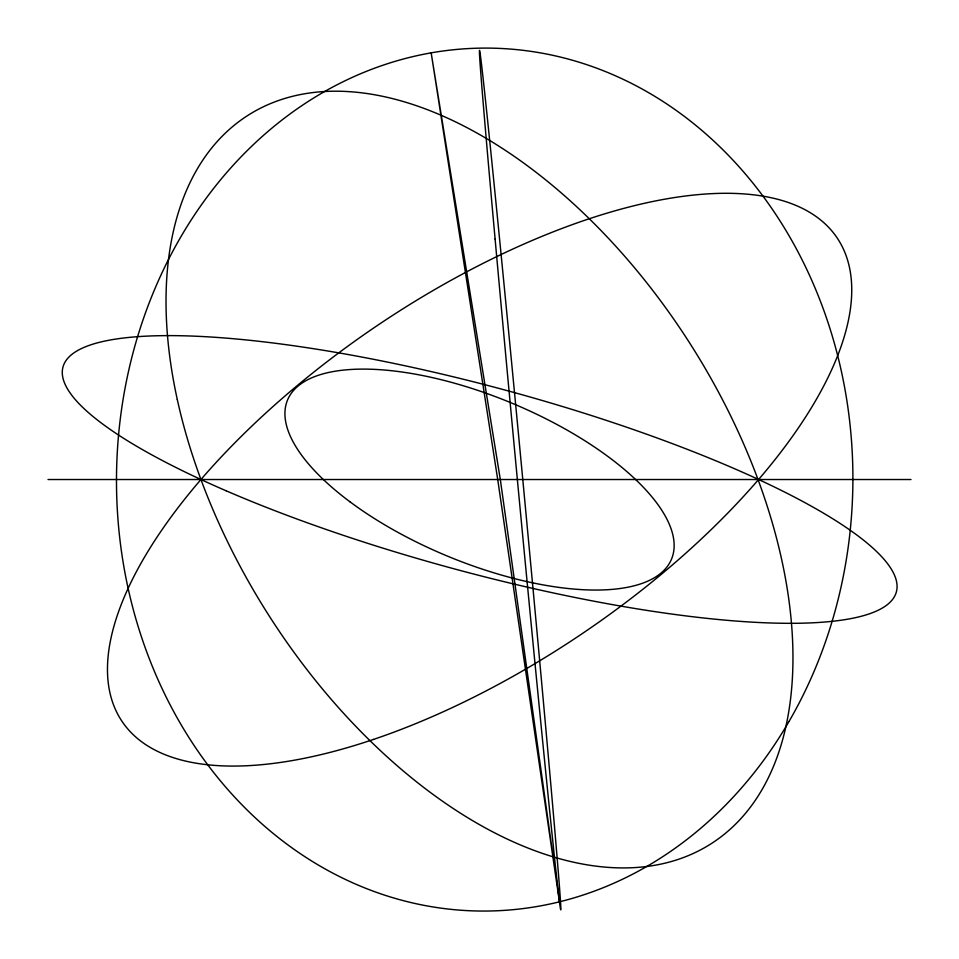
<?xml version="1.0" encoding="UTF-8"?>
<svg xmlns="http://www.w3.org/2000/svg" width="959" height="959" viewBox="0 0 959 959"><rect width="100%" height="100%" fill="white"/><g stroke="black" fill="none" stroke-linecap="round" stroke-linejoin="round"><path stroke-width="1.44" d="M48.01 479.524L910.99 479.524M500.322 479.524L431.166 52.841L497.721 479.524L559.445 901.82L500.322 479.524M495.108 239.091A429.716 2.685 84.6 0 0 559.6 902.755A429.716 2.685 84.6 0 0 504.134 285.446A429.716 2.685 84.6 0 0 495.108 239.091M789.065 721.384A431.478 368.196 -89.5 0 0 511.89 49.185A431.478 368.196 -89.5 0 0 153.068 668.147A431.478 368.196 -89.5 0 0 789.065 721.384M349.951 501.785A207.815 82.989 22.5 0 0 670.149 562.034A207.815 82.989 22.5 0 0 418.627 374.765A207.815 82.989 22.5 0 0 349.951 501.785M226.06 490.756A431.598 92.939 15.1 0 0 893.44 598.224A431.598 92.939 15.1 0 0 319.215 349.603A431.598 92.939 15.1 0 0 226.06 490.756M177.295 399.531A431.598 250.647 57.6 0 0 702.971 848.571A431.598 250.647 57.6 0 0 558.45 190.481A431.598 250.647 57.6 0 0 177.295 399.531M373.507 739.425A431.598 185.003 -34.1 0 0 841.367 244.965A431.598 185.003 -34.1 0 0 223.843 454.194A431.598 185.003 -34.1 0 0 373.507 739.425"/></g></svg>
